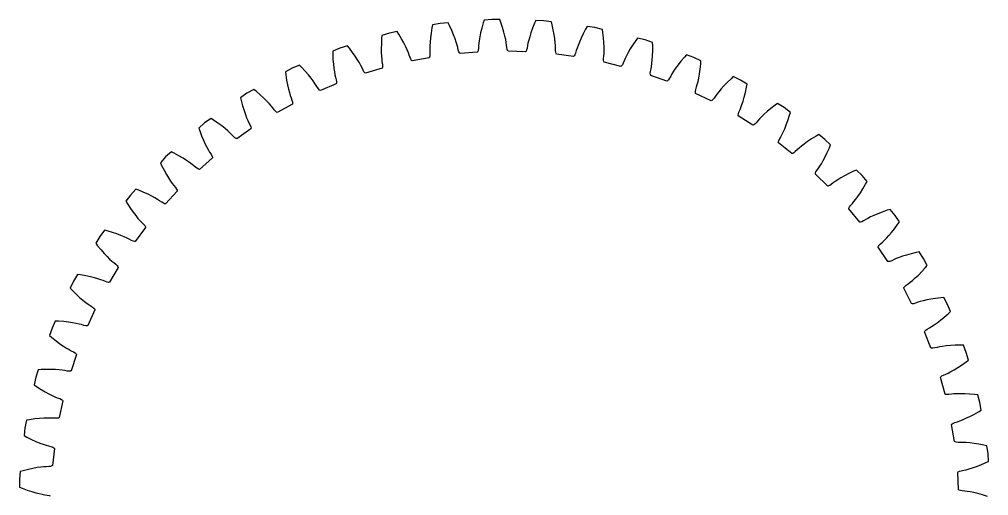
# Model space of a CAD drawing. Extents: x 0 to 155, y 0 to 155.
# Drawn here: x 0 to 154.9, y 79.2 to 155.3 of the extents above; entities that cross this region are included whole.
import ezdxf

# ---------------------------------------------------------------- set-up
doc = ezdxf.new("R2010")
doc.units = 0

msp = doc.modelspace()

# ---------------------------------------------------------------- linework, layer by layer
for p, q in [((74.24, 155.18), (74.09, 154.72)), ((75.49, 155.28), (74.24, 155.18)), ((76.74, 155.25), (75.49, 155.28)), ((76.91, 154.79), (76.74, 155.25)), ((82.5, 155.09), (82.31, 154.65)), ((83.75, 155.06), (82.5, 155.09)), ((85, 154.89), (83.75, 155.06)), ((85.12, 154.42), (85, 154.89)), ((60.36, 153.32), (59.12, 153.09)), ((60.62, 152.91), (60.36, 153.32)), ((65.92, 153.91), (65.78, 153.07)), ((66.02, 154.39), (65.92, 153.91)), ((67.25, 154.62), (66.02, 154.39)), ((68.5, 154.72), (67.25, 154.62)), ((68.72, 154.29), (68.5, 154.72)), ((69.07, 153.51), (68.72, 154.29)), ((69.37, 152.81), (69.07, 153.51)), ((73.86, 153.9), (73.69, 153.15)), ((74.09, 154.72), (73.86, 153.9)), ((77.19, 153.98), (76.91, 154.79)), ((77.4, 153.25), (77.19, 153.98)), ((81.99, 153.86), (81.73, 153.14)), ((82.31, 154.65), (81.99, 153.86)), ((85.3, 153.59), (85.12, 154.42)), ((85.44, 152.84), (85.3, 153.59)), ((90.46, 153.71), (90.07, 152.95)), ((90.71, 154.13), (90.46, 153.71)), ((91.95, 153.96), (90.71, 154.13)), ((93.17, 153.67), (91.95, 153.96)), ((93.24, 153.18), (93.17, 153.67)), ((57.88, 152.24), (57.83, 151.39)), ((57.93, 152.73), (57.88, 152.24)), ((59.12, 153.09), (57.93, 152.73)), ((61.06, 152.18), (60.62, 152.91)), ((61.42, 151.51), (61.06, 152.18)), ((65.68, 152.32), (65.62, 151.65)), ((65.78, 153.07), (65.68, 152.32)), ((69.6, 152.18), (69.37, 152.81)), ((69.79, 151.63), (69.6, 152.18)), ((73.46, 151.93), (73.39, 151.45)), ((73.55, 152.5), (73.46, 151.93)), ((73.69, 153.15), (73.55, 152.5)), ((77.57, 152.61), (77.4, 153.25)), ((77.7, 152.04), (77.57, 152.61)), ((77.79, 151.56), (77.7, 152.04)), ((81.38, 151.94), (81.26, 151.47)), ((81.53, 152.5), (81.38, 151.94)), ((81.73, 153.14), (81.53, 152.5)), ((85.54, 152.18), (85.44, 152.84)), ((85.61, 151.6), (85.54, 152.18)), ((89.74, 152.27), (89.47, 151.65)), ((90.07, 152.95), (89.74, 152.27)), ((93.33, 152.34), (93.24, 153.18)), ((93.39, 151.58), (93.33, 152.34)), ((98.48, 151.9), (98, 151.2)), ((98.76, 152.3), (98.48, 151.9)), ((99.98, 152), (98.76, 152.3)), ((101.16, 151.58), (99.98, 152)), ((51.21, 150.7), (50.06, 150.21)), ((50.06, 150.21), (50.06, 149.73)), ((52.41, 151.06), (51.21, 150.7)), ((52.72, 150.69), (52.41, 151.06)), ((53.23, 150), (52.72, 150.69)), ((57.83, 151.39), (57.81, 150.63)), ((57.81, 150.63), (57.82, 149.96)), ((61.73, 150.91), (61.42, 151.51)), ((61.97, 150.39), (61.73, 150.91)), ((62.16, 149.94), (61.97, 150.39)), ((65.58, 151.07), (65.57, 150.59)), ((65.57, 150.59), (65.58, 150.19)), ((65.62, 151.65), (65.58, 151.07)), ((69.93, 151.17), (69.79, 151.63)), ((70.03, 150.79), (69.93, 151.17)), ((70.12, 150.39), (70.03, 150.79)), ((70.21, 150.1), (70.12, 150.39)), ((73.29, 150.35), (73.22, 150.15)), ((73.33, 150.65), (73.29, 150.35)), ((73.36, 151.05), (73.33, 150.65)), ((73.39, 151.45), (73.36, 151.05)), ((77.84, 151.17), (77.79, 151.56)), ((77.89, 150.77), (77.84, 151.17)), ((77.95, 150.47), (77.89, 150.77)), ((78.03, 150.28), (77.95, 150.47)), ((78.11, 150.18), (78.03, 150.28)), ((81.04, 150.39), (80.96, 150.2)), ((81.12, 150.68), (81.04, 150.39)), ((81.18, 151.08), (81.12, 150.68)), ((81.26, 151.47), (81.18, 151.08)), ((85.64, 151.12), (85.61, 151.6)), ((85.66, 150.73), (85.64, 151.12)), ((85.66, 150.32), (85.66, 150.73)), ((85.69, 150.02), (85.66, 150.32)), ((88.97, 150.28), (88.86, 149.89)), ((89.09, 150.66), (88.97, 150.28)), ((89.25, 151.12), (89.09, 150.66)), ((89.47, 151.65), (89.25, 151.12)), ((93.42, 150.91), (93.39, 151.58)), ((93.41, 149.84), (93.42, 150.33)), ((93.42, 150.33), (93.42, 150.91)), ((97.6, 150.55), (97.27, 149.97)), ((98, 151.2), (97.6, 150.55)), ((101.18, 151.09), (101.16, 151.58)), ((101.16, 149.48), (101.18, 150.24)), ((101.18, 150.24), (101.18, 151.09)), ((50.06, 149.73), (50.1, 148.88)), ((50.1, 148.88), (50.16, 148.12)), ((53.66, 149.38), (53.23, 150)), ((54.03, 148.82), (53.66, 149.38)), ((54.32, 148.32), (54.03, 148.82)), ((57.82, 149.96), (57.85, 149.38)), ((57.85, 149.38), (57.89, 148.9)), ((57.89, 148.9), (57.93, 148.51)), ((62.29, 149.57), (62.16, 149.94)), ((62.43, 149.19), (62.29, 149.57)), ((62.54, 148.91), (62.43, 149.19)), ((62.66, 148.73), (62.54, 148.91)), ((62.77, 148.65), (62.66, 148.73)), ((65.47, 149.16), (62.77, 148.65)), ((65.54, 149.28), (65.47, 149.16)), ((65.59, 149.48), (65.54, 149.28)), ((65.58, 150.19), (65.6, 149.78)), ((65.6, 149.78), (65.59, 149.48)), ((70.3, 149.91), (70.21, 150.1)), ((70.4, 149.82), (70.3, 149.91)), ((73.14, 150.04), (70.4, 149.82)), ((73.22, 150.15), (73.14, 150.04)), ((80.86, 150.1), (78.11, 150.18)), ((80.96, 150.2), (80.86, 150.1)), ((85.74, 149.81), (85.69, 150.02)), ((85.82, 149.71), (85.74, 149.81)), ((88.55, 149.34), (85.82, 149.71)), ((88.65, 149.43), (88.55, 149.34)), ((88.76, 149.61), (88.65, 149.43)), ((88.86, 149.89), (88.76, 149.61)), ((93.34, 149.04), (93.38, 149.45)), ((93.34, 148.74), (93.34, 149.04)), ((93.37, 148.54), (93.34, 148.74)), ((93.38, 149.45), (93.41, 149.84)), ((96.63, 148.66), (96.48, 148.28)), ((96.79, 149.02), (96.63, 148.66)), ((97, 149.46), (96.79, 149.02)), ((97.27, 149.97), (97, 149.46)), ((101.06, 148.23), (101.12, 148.81)), ((101.12, 148.81), (101.16, 149.48)), ((106.25, 149.26), (105.7, 148.61)), ((106.58, 149.62), (106.25, 149.26)), ((107.76, 149.2), (106.58, 149.62)), ((108.88, 148.65), (107.76, 149.2)), ((43.59, 147.49), (42.5, 146.88)), ((44.75, 147.97), (43.59, 147.49)), ((45.09, 147.63), (44.75, 147.97)), ((45.67, 147.01), (45.09, 147.63)), ((50.16, 148.12), (50.24, 147.45)), ((50.24, 147.45), (50.33, 146.88)), ((54.56, 147.89), (54.32, 148.32)), ((54.74, 147.54), (54.56, 147.89)), ((54.91, 147.17), (54.74, 147.54)), ((55.05, 146.91), (54.91, 147.17)), ((57.94, 147.47), (55.3, 146.68)), ((57.93, 148.51), (58, 148.1)), ((58, 147.59), (57.94, 147.47)), ((58, 148.1), (58.02, 147.8)), ((58.02, 147.8), (58, 147.59)), ((93.43, 148.42), (93.37, 148.54)), ((96.11, 147.77), (93.43, 148.42)), ((96.22, 147.84), (96.11, 147.77)), ((96.34, 148.01), (96.22, 147.84)), ((96.48, 148.28), (96.34, 148.01)), ((100.84, 146.96), (100.93, 147.36)), ((100.93, 147.36), (100.99, 147.75)), ((100.99, 147.75), (101.06, 148.23)), ((104.84, 147.46), (104.52, 146.98)), ((105.24, 148.01), (104.84, 147.46)), ((105.7, 148.61), (105.24, 148.01)), ((108.66, 146.56), (108.77, 147.31)), ((108.77, 147.31), (108.85, 148.16)), ((108.85, 148.16), (108.88, 148.65)), ((42.5, 146.88), (42.55, 146.4)), ((42.55, 146.4), (42.69, 145.55)), ((46.17, 146.43), (45.67, 147.01)), ((46.6, 145.91), (46.17, 146.43)), ((46.94, 145.45), (46.6, 145.91)), ((50.33, 146.88), (50.42, 146.4)), ((50.42, 146.4), (50.51, 146.02)), ((50.51, 146.02), (50.62, 145.62)), ((50.62, 145.62), (50.67, 145.33)), ((55.19, 146.75), (55.05, 146.91)), ((55.3, 146.68), (55.19, 146.75)), ((100.8, 146.66), (100.84, 146.96)), ((100.81, 146.45), (100.8, 146.66)), ((100.87, 146.33), (100.81, 146.45)), ((103.45, 145.4), (100.87, 146.33)), ((103.72, 145.61), (103.57, 145.46)), ((103.88, 145.87), (103.72, 145.61)), ((104.07, 146.23), (103.88, 145.87)), ((104.26, 146.57), (104.07, 146.23)), ((104.52, 146.98), (104.26, 146.57)), ((108.43, 145.33), (108.55, 145.9)), ((108.55, 145.9), (108.66, 146.56)), ((113.7, 145.8), (113.09, 145.21)), ((114.06, 146.13), (113.7, 145.8)), ((115.19, 145.58), (114.06, 146.13)), ((116.25, 144.92), (115.19, 145.58)), ((37.46, 144.09), (36.36, 143.48)), ((37.84, 143.78), (37.46, 144.09)), ((42.69, 145.55), (42.83, 144.81)), ((42.83, 144.81), (42.98, 144.15)), ((42.98, 144.15), (43.13, 143.6)), ((47.22, 145.05), (46.94, 145.45)), ((47.43, 144.72), (47.22, 145.05)), ((47.64, 144.37), (47.43, 144.72)), ((47.82, 144.13), (47.64, 144.37)), ((47.97, 143.98), (47.82, 144.13)), ((50.63, 144.99), (48.09, 143.92)), ((50.67, 145.12), (50.63, 144.99)), ((50.67, 145.33), (50.67, 145.12)), ((103.57, 145.46), (103.45, 145.4)), ((108.01, 143.8), (108.08, 144.09)), ((108.08, 144.09), (108.2, 144.48)), ((108.2, 144.48), (108.31, 144.86)), ((108.31, 144.86), (108.43, 145.33)), ((112.11, 144.17), (111.74, 143.72)), ((112.56, 144.67), (112.11, 144.17)), ((113.09, 145.21), (112.56, 144.67)), ((116, 143.6), (116.17, 144.44)), ((116.17, 144.44), (116.25, 144.92)), ((36.36, 143.48), (35.34, 142.76)), ((35.34, 142.76), (35.44, 142.29)), ((38.48, 143.23), (37.84, 143.78)), ((39.04, 142.71), (38.48, 143.23)), ((39.51, 142.23), (39.04, 142.71)), ((43.13, 143.6), (43.27, 143.13)), ((43.27, 143.13), (43.4, 142.76)), ((43.4, 142.76), (43.54, 142.38)), ((48.09, 143.92), (47.97, 143.98)), ((108, 143.59), (108.01, 143.8)), ((108.04, 143.46), (108, 143.59)), ((110.51, 142.26), (108.04, 143.46)), ((110.98, 142.68), (110.79, 142.45)), ((111.21, 143.02), (110.98, 142.68)), ((111.44, 143.34), (111.21, 143.02)), ((111.74, 143.72), (111.44, 143.34)), ((115.63, 142.22), (115.81, 142.86)), ((115.81, 142.86), (116, 143.6)), ((35.44, 142.29), (35.66, 141.46)), ((35.66, 141.46), (35.89, 140.73)), ((39.91, 141.81), (39.51, 142.23)), ((40.23, 141.45), (39.91, 141.81)), ((40.48, 141.14), (40.23, 141.45)), ((40.72, 140.81), (40.48, 141.14)), ((43.62, 141.75), (41.21, 140.42)), ((43.54, 142.38), (43.63, 142.09)), ((43.65, 141.88), (43.62, 141.75)), ((43.63, 142.09), (43.65, 141.88)), ((110.63, 142.31), (110.51, 142.26)), ((110.79, 142.45), (110.63, 142.31)), ((115.14, 140.85), (115.28, 141.21)), ((115.28, 141.21), (115.45, 141.67)), ((115.45, 141.67), (115.63, 142.22)), ((120.07, 141.05), (119.48, 140.57)), ((120.74, 141.58), (120.07, 141.05)), ((121.14, 141.86), (120.74, 141.58)), ((122.2, 141.2), (121.14, 141.86)), ((123.19, 140.42), (122.2, 141.2)), ((30.62, 139.45), (29.6, 138.73)), ((31.03, 139.19), (30.62, 139.45)), ((35.89, 140.73), (36.1, 140.1)), ((36.1, 140.1), (36.31, 139.56)), ((36.31, 139.56), (36.5, 139.11)), ((40.92, 140.59), (40.72, 140.81)), ((41.09, 140.46), (40.92, 140.59)), ((41.21, 140.42), (41.09, 140.46)), ((114.84, 139.98), (114.87, 140.19)), ((114.86, 139.85), (114.84, 139.98)), ((117.19, 138.39), (114.86, 139.85)), ((114.87, 140.19), (114.97, 140.47)), ((114.97, 140.47), (115.14, 140.85)), ((118.23, 139.37), (117.97, 139.07)), ((118.57, 139.72), (118.23, 139.37)), ((118.99, 140.12), (118.57, 139.72)), ((119.48, 140.57), (118.99, 140.12)), ((122.79, 139.14), (123.05, 139.95)), ((123.05, 139.95), (123.19, 140.42)), ((29.6, 138.73), (28.65, 137.9)), ((28.65, 137.9), (28.81, 137.45)), ((31.73, 138.7), (31.03, 139.19)), ((32.34, 138.24), (31.73, 138.7)), ((32.86, 137.82), (32.34, 138.24)), ((33.3, 137.45), (32.86, 137.82)), ((36.5, 139.11), (36.67, 138.76)), ((36.67, 138.76), (36.86, 138.39)), ((36.86, 138.39), (36.97, 138.12)), ((36.97, 138.12), (37.01, 137.91)), ((37.01, 137.91), (37, 137.78)), ((117.32, 138.43), (117.19, 138.39)), ((117.49, 138.55), (117.32, 138.43)), ((117.7, 138.76), (117.49, 138.55)), ((117.97, 139.07), (117.7, 138.76)), ((122.28, 137.81), (122.53, 138.43)), ((122.53, 138.43), (122.79, 139.14)), ((28.81, 137.45), (29.12, 136.65)), ((29.12, 136.65), (29.42, 135.95)), ((33.66, 137.12), (33.3, 137.45)), ((33.94, 136.84), (33.66, 137.12)), ((34.21, 136.54), (33.94, 136.84)), ((34.44, 136.34), (34.21, 136.54)), ((34.62, 136.22), (34.44, 136.34)), ((37, 137.78), (34.75, 136.2)), ((121.44, 136.14), (121.64, 136.49)), ((121.64, 136.49), (121.83, 136.84)), ((121.83, 136.84), (122.04, 137.28)), ((122.04, 137.28), (122.28, 137.81)), ((127.29, 136.62), (126.57, 136.18)), ((127.72, 136.86), (127.29, 136.62)), ((128.7, 136.09), (127.72, 136.86)), ((29.42, 135.95), (29.7, 135.34)), ((29.7, 135.34), (29.96, 134.83)), ((29.96, 134.83), (30.2, 134.4)), ((34.75, 136.2), (34.62, 136.22)), ((121.25, 135.67), (121.31, 135.87)), ((121.26, 135.53), (121.25, 135.67)), ((123.43, 133.83), (121.26, 135.53)), ((121.31, 135.87), (121.44, 136.14)), ((124.94, 135.01), (124.56, 134.69)), ((125.39, 135.36), (124.94, 135.01)), ((125.94, 135.75), (125.39, 135.36)), ((126.57, 136.18), (125.94, 135.75)), ((129.6, 135.22), (128.7, 136.09)), ((129.07, 133.99), (129.42, 134.77)), ((129.42, 134.77), (129.6, 135.22)), ((23.37, 133.29), (22.52, 132.36)), ((24.32, 134.11), (23.37, 133.29)), ((24.75, 133.89), (24.32, 134.11)), ((25.5, 133.48), (24.75, 133.89)), ((26.16, 133.1), (25.5, 133.48)), ((30.2, 134.4), (30.4, 134.06)), ((30.4, 134.06), (30.63, 133.72)), ((30.63, 133.72), (30.77, 133.46)), ((30.77, 133.46), (30.84, 133.26)), ((30.84, 133.26), (30.83, 133.13)), ((123.56, 133.86), (123.43, 133.83)), ((123.74, 133.96), (123.56, 133.86)), ((123.97, 134.15), (123.74, 133.96)), ((124.27, 134.43), (123.97, 134.15)), ((124.56, 134.69), (124.27, 134.43)), ((128.42, 132.71), (128.73, 133.3)), ((128.73, 133.3), (129.07, 133.99)), ((22.52, 132.36), (22.73, 131.92)), ((22.73, 131.92), (23.12, 131.17)), ((26.72, 132.73), (26.16, 133.1)), ((27.19, 132.4), (26.72, 132.73)), ((27.58, 132.11), (27.19, 132.4)), ((27.89, 131.87), (27.58, 132.11)), ((28.2, 131.6), (27.89, 131.87)), ((30.83, 133.13), (28.76, 131.31)), ((127.65, 131.48), (127.87, 131.8)), ((127.87, 131.8), (128.13, 132.21)), ((128.13, 132.21), (128.42, 132.71)), ((23.12, 131.17), (23.49, 130.5)), ((23.49, 130.5), (23.84, 129.93)), ((28.44, 131.42), (28.2, 131.6)), ((28.63, 131.33), (28.44, 131.42)), ((28.76, 131.31), (28.63, 131.33)), ((127.17, 130.69), (127.25, 130.89)), ((127.17, 130.56), (127.17, 130.69)), ((129.14, 128.64), (127.17, 130.56)), ((127.25, 130.89), (127.41, 131.15)), ((127.41, 131.15), (127.65, 131.48)), ((131.84, 130.28), (131.26, 129.95)), ((132.51, 130.63), (131.84, 130.28)), ((133.28, 131), (132.51, 130.63)), ((133.73, 131.2), (133.28, 131)), ((134.63, 130.32), (133.73, 131.2)), ((135.43, 129.36), (134.63, 130.32)), ((23.84, 129.93), (24.15, 129.44)), ((24.15, 129.44), (24.43, 129.05)), ((24.43, 129.05), (24.67, 128.73)), ((24.67, 128.73), (24.93, 128.42)), ((129.27, 128.65), (129.14, 128.64)), ((129.47, 128.73), (129.27, 128.65)), ((129.72, 128.89), (129.47, 128.73)), ((130.04, 129.14), (129.72, 128.89)), ((130.36, 129.38), (130.04, 129.14)), ((130.76, 129.65), (130.36, 129.38)), ((131.26, 129.95), (130.76, 129.65)), ((134.77, 128.19), (135.2, 128.93)), ((135.2, 128.93), (135.43, 129.36)), ((17.77, 127.21), (17.02, 126.21)), ((18.62, 128.13), (17.77, 127.21)), ((19.07, 127.96), (18.62, 128.13)), ((19.86, 127.63), (19.07, 127.96)), ((20.55, 127.32), (19.86, 127.63)), ((21.15, 127.02), (20.55, 127.32)), ((21.66, 126.74), (21.15, 127.02)), ((25.2, 127.85), (23.34, 125.82)), ((24.93, 128.42), (25.1, 128.17)), ((25.1, 128.17), (25.19, 127.98)), ((25.19, 127.98), (25.2, 127.85)), ((133.64, 126.53), (133.98, 126.99)), ((133.98, 126.99), (134.36, 127.55)), ((134.36, 127.55), (134.77, 128.19)), ((17.02, 126.21), (17.27, 125.79)), ((17.27, 125.79), (17.74, 125.08)), ((22.08, 126.49), (21.66, 126.74)), ((22.41, 126.28), (22.08, 126.49)), ((22.74, 126.05), (22.41, 126.28)), ((23, 125.9), (22.74, 126.05)), ((23.2, 125.82), (23, 125.9)), ((23.34, 125.82), (23.2, 125.82)), ((132.63, 125.31), (132.81, 125.54)), ((132.81, 125.54), (133.09, 125.85)), ((133.09, 125.85), (133.34, 126.15)), ((133.34, 126.15), (133.64, 126.53)), ((17.74, 125.08), (18.18, 124.45)), ((18.18, 124.45), (18.58, 123.92)), ((18.58, 123.92), (18.95, 123.47)), ((132.51, 124.99), (132.53, 125.12)), ((134.27, 122.87), (132.51, 124.99)), ((132.53, 125.12), (132.63, 125.31)), ((136.51, 123.95), (135.99, 123.7)), ((137.13, 124.21), (136.51, 123.95)), ((137.83, 124.49), (137.13, 124.21)), ((138.64, 124.78), (137.83, 124.49)), ((139.1, 124.92), (138.64, 124.78)), ((139.9, 123.96), (139.1, 124.92)), ((140.59, 122.91), (139.9, 123.96)), ((18.95, 123.47), (19.27, 123.11)), ((19.27, 123.11), (19.54, 122.82)), ((19.54, 122.82), (19.83, 122.54)), ((19.83, 122.54), (20.03, 122.31)), ((134.4, 122.86), (134.27, 122.87)), ((134.6, 122.92), (134.4, 122.86)), ((134.87, 123.06), (134.6, 122.92)), ((135.22, 123.27), (134.87, 123.06)), ((135.56, 123.47), (135.22, 123.27)), ((135.99, 123.7), (135.56, 123.47)), ((139.82, 121.82), (140.32, 122.51)), ((140.32, 122.51), (140.59, 122.91)), ((13.58, 121.58), (12.84, 120.57)), ((14.05, 121.46), (13.58, 121.58)), ((14.87, 121.22), (14.05, 121.46)), ((15.59, 120.98), (14.87, 121.22)), ((16.22, 120.74), (15.59, 120.98)), ((20.16, 122), (18.52, 119.79)), ((20.03, 122.31), (20.14, 122.13)), ((20.14, 122.13), (20.16, 122)), ((138.91, 120.72), (139.34, 121.23)), ((139.34, 121.23), (139.82, 121.82)), ((12.84, 120.57), (12.2, 119.5)), ((12.2, 119.5), (12.49, 119.11)), ((16.76, 120.52), (16.22, 120.74)), ((17.2, 120.32), (16.76, 120.52)), ((17.55, 120.14), (17.2, 120.32)), ((17.91, 119.95), (17.55, 120.14)), ((18.18, 119.82), (17.91, 119.95)), ((18.39, 119.77), (18.18, 119.82)), ((18.52, 119.79), (18.39, 119.77)), ((137.38, 119.18), (137.59, 119.4)), ((137.59, 119.4), (137.89, 119.67)), ((137.89, 119.67), (138.18, 119.94)), ((138.18, 119.94), (138.52, 120.29)), ((138.52, 120.29), (138.91, 120.72)), ((12.49, 119.11), (13.04, 118.45)), ((13.04, 118.45), (13.54, 117.88)), ((13.54, 117.88), (14, 117.39)), ((137.23, 118.88), (137.26, 119.01)), ((138.75, 116.59), (137.23, 118.88)), ((137.26, 119.01), (137.38, 119.18)), ((142.47, 117.82), (141.74, 117.62)), ((143.3, 118.02), (142.47, 117.82)), ((143.78, 118.11), (143.3, 118.02)), ((144.47, 117.07), (143.78, 118.11)), ((14, 117.39), (14.41, 116.98)), ((14.41, 116.98), (14.77, 116.66)), ((14.77, 116.66), (15.07, 116.4)), ((15.07, 116.4), (15.39, 116.15)), ((15.39, 116.15), (15.61, 115.94)), ((138.89, 116.56), (138.75, 116.59)), ((139.09, 116.6), (138.89, 116.56)), ((139.37, 116.71), (139.09, 116.6)), ((139.74, 116.89), (139.37, 116.71)), ((140.1, 117.04), (139.74, 116.89)), ((140.56, 117.22), (140.1, 117.04)), ((141.1, 117.42), (140.56, 117.22)), ((141.74, 117.62), (141.1, 117.42)), ((145.05, 115.96), (144.47, 117.07)), ((15.77, 115.64), (14.38, 113.27)), ((15.61, 115.94), (15.73, 115.77)), ((15.73, 115.77), (15.77, 115.64)), ((143.63, 114.41), (144.16, 114.96)), ((144.16, 114.96), (144.74, 115.59)), ((144.74, 115.59), (145.05, 115.96)), ((8.64, 113.45), (8.12, 112.31)), ((9.28, 114.53), (8.64, 113.45)), ((9.76, 114.46), (9.28, 114.53)), ((10.6, 114.31), (9.76, 114.46)), ((11.34, 114.14), (10.6, 114.31)), ((11.99, 113.98), (11.34, 114.14)), ((12.54, 113.81), (11.99, 113.98)), ((13, 113.66), (12.54, 113.81)), ((13.37, 113.52), (13, 113.66)), ((13.75, 113.37), (13.37, 113.52)), ((14.04, 113.27), (13.75, 113.37)), ((14.25, 113.25), (14.04, 113.27)), ((14.38, 113.27), (14.25, 113.25)), ((142.02, 113.02), (142.33, 113.26)), ((142.33, 113.26), (142.71, 113.57)), ((142.71, 113.57), (143.14, 113.95)), ((143.14, 113.95), (143.63, 114.41)), ((8.12, 112.31), (8.46, 111.96)), ((8.46, 111.96), (9.06, 111.36)), ((141.28, 112.3), (141.32, 112.43)), ((142.55, 109.86), (141.28, 112.3)), ((141.32, 112.43), (141.46, 112.59)), ((141.46, 112.59), (141.69, 112.78)), ((141.69, 112.78), (142.02, 113.02)), ((9.06, 111.36), (9.62, 110.84)), ((9.62, 110.84), (10.13, 110.41)), ((10.13, 110.41), (10.59, 110.05)), ((10.59, 110.05), (10.98, 109.76)), ((143.56, 110.06), (143.18, 109.92)), ((143.94, 110.17), (143.56, 110.06)), ((144.41, 110.3), (143.94, 110.17)), ((144.97, 110.44), (144.41, 110.3)), ((145.62, 110.57), (144.97, 110.44)), ((146.38, 110.69), (145.62, 110.57)), ((147.22, 110.8), (146.38, 110.69)), ((147.71, 110.85), (147.22, 110.8)), ((148.28, 109.73), (147.71, 110.85)), ((12.08, 108.86), (10.95, 106.36)), ((10.98, 109.76), (11.3, 109.54)), ((11.3, 109.54), (11.65, 109.32)), ((11.65, 109.32), (11.89, 109.14)), ((11.89, 109.14), (12.03, 108.98)), ((12.03, 108.98), (12.08, 108.86)), ((142.68, 109.82), (142.55, 109.86)), ((142.89, 109.84), (142.68, 109.82)), ((143.18, 109.92), (142.89, 109.84)), ((148.74, 108.57), (148.28, 109.73)), ((148.39, 108.23), (148.74, 108.57)), ((5.74, 107.06), (5.22, 105.92)), ((6.23, 107.05), (5.74, 107.06)), ((7.08, 106.98), (6.23, 107.05)), ((7.83, 106.9), (7.08, 106.98)), ((8.5, 106.8), (7.83, 106.9)), ((146.63, 106.77), (147.16, 107.18)), ((147.16, 107.18), (147.75, 107.67)), ((147.75, 107.67), (148.39, 108.23)), ((5.22, 105.92), (4.83, 104.73)), ((9.07, 106.7), (8.5, 106.8)), ((9.54, 106.59), (9.07, 106.7)), ((9.92, 106.5), (9.54, 106.59)), ((10.31, 106.38), (9.92, 106.5)), ((10.61, 106.32), (10.31, 106.38)), ((10.82, 106.31), (10.61, 106.32)), ((10.95, 106.36), (10.82, 106.31)), ((144.6, 105.33), (144.66, 105.45)), ((145.6, 102.77), (144.6, 105.33)), ((144.66, 105.45), (144.81, 105.6)), ((144.81, 105.6), (145.06, 105.77)), ((145.06, 105.77), (145.42, 105.97)), ((145.42, 105.97), (145.75, 106.17)), ((145.75, 106.17), (146.16, 106.44)), ((146.16, 106.44), (146.63, 106.77)), ((4.83, 104.73), (5.2, 104.42)), ((5.2, 104.42), (5.87, 103.89)), ((5.87, 103.89), (6.48, 103.44)), ((6.48, 103.44), (7.03, 103.06)), ((7.03, 103.06), (7.52, 102.75)), ((7.52, 102.75), (7.94, 102.5)), ((7.94, 102.5), (8.29, 102.31)), ((8.29, 102.31), (8.65, 102.13)), ((145.73, 102.72), (145.6, 102.77)), ((145.94, 102.72), (145.73, 102.72)), ((146.24, 102.76), (145.94, 102.72)), ((146.63, 102.86), (146.24, 102.76)), ((147.02, 102.93), (146.63, 102.86)), ((147.5, 103.01), (147.02, 102.93)), ((148.07, 103.09), (147.5, 103.01)), ((148.74, 103.15), (148.07, 103.09)), ((149.5, 103.19), (148.74, 103.15)), ((150.35, 103.21), (149.5, 103.19)), ((150.84, 103.2), (150.35, 103.21)), ((151.29, 102.03), (150.84, 103.2)), ((9.13, 101.72), (8.27, 99.11)), ((8.65, 102.13), (8.91, 101.98)), ((8.91, 101.98), (9.07, 101.84)), ((9.07, 101.84), (9.13, 101.72)), ((151.24, 100.53), (151.62, 100.82)), ((151.62, 100.82), (151.29, 102.03)), ((3.02, 99.26), (2.63, 98.07)), ((3.5, 99.3), (3.02, 99.26)), ((4.36, 99.32), (3.5, 99.3)), ((5.12, 99.32), (4.36, 99.32)), ((5.79, 99.3), (5.12, 99.32)), ((6.37, 99.25), (5.79, 99.3)), ((6.85, 99.2), (6.37, 99.25)), ((7.24, 99.14), (6.85, 99.2)), ((7.64, 99.07), (7.24, 99.14)), ((8.27, 99.11), (8.15, 99.06)), ((148.83, 98.98), (149.34, 99.27)), ((149.34, 99.27), (149.91, 99.62)), ((149.91, 99.62), (150.54, 100.03)), ((150.54, 100.03), (151.24, 100.53)), ((2.63, 98.07), (2.36, 96.85)), ((7.94, 99.04), (7.64, 99.07)), ((8.15, 99.06), (7.94, 99.04)), ((147.17, 98.05), (147.24, 98.16)), ((147.89, 95.39), (147.17, 98.05)), ((147.24, 98.16), (147.4, 98.29)), ((147.4, 98.29), (147.67, 98.43)), ((147.67, 98.43), (148.04, 98.59)), ((148.04, 98.59), (148.4, 98.76)), ((148.4, 98.76), (148.83, 98.98)), ((2.36, 96.85), (2.76, 96.58)), ((2.76, 96.58), (3.48, 96.12)), ((3.48, 96.12), (4.14, 95.73)), ((4.14, 95.73), (4.73, 95.42)), ((4.73, 95.42), (5.25, 95.16)), ((5.25, 95.16), (5.69, 94.96)), ((5.69, 94.96), (6.06, 94.81)), ((6.06, 94.81), (6.44, 94.67)), ((6.44, 94.67), (6.71, 94.55)), ((6.71, 94.55), (6.89, 94.42)), ((148.01, 95.33), (147.89, 95.39)), ((148.22, 95.31), (148.01, 95.33)), ((148.52, 95.32), (148.22, 95.31)), ((148.92, 95.37), (148.52, 95.32)), ((149.31, 95.41), (148.92, 95.37)), ((149.8, 95.43), (149.31, 95.41)), ((150.38, 95.45), (149.8, 95.43)), ((151.05, 95.44), (150.38, 95.45)), ((151.81, 95.4), (151.05, 95.44)), ((152.66, 95.33), (151.81, 95.4)), ((153.14, 95.27), (152.66, 95.33)), ((153.47, 94.06), (153.14, 95.27)), ((6.96, 94.32), (6.38, 91.63)), ((6.89, 94.42), (6.96, 94.32)), ((153.67, 92.82), (153.47, 94.06)), ((2.47, 91.42), (1.62, 91.3)), ((3.23, 91.5), (2.47, 91.42)), ((3.89, 91.55), (3.23, 91.5)), ((4.47, 91.56), (3.89, 91.55)), ((4.96, 91.56), (4.47, 91.56)), ((5.35, 91.55), (4.96, 91.56)), ((5.76, 91.52), (5.35, 91.55)), ((6.06, 91.52), (5.76, 91.52)), ((6.27, 91.56), (6.06, 91.52)), ((6.38, 91.63), (6.27, 91.56)), ((150.7, 91.29), (151.23, 91.52)), ((151.23, 91.52), (151.83, 91.8)), ((151.83, 91.8), (152.51, 92.15)), ((152.51, 92.15), (153.25, 92.57)), ((153.25, 92.57), (153.67, 92.82)), ((0.88, 89.99), (0.75, 88.75)), ((1.14, 91.22), (0.88, 89.99)), ((1.62, 91.3), (1.14, 91.22)), ((148.94, 90.53), (149.02, 90.64)), ((149.38, 87.82), (148.94, 90.53)), ((149.02, 90.64), (149.2, 90.75)), ((149.2, 90.75), (149.48, 90.86)), ((149.48, 90.86), (149.87, 90.98)), ((149.87, 90.98), (150.24, 91.11)), ((150.24, 91.11), (150.7, 91.29)), ((0.75, 88.75), (1.17, 88.52)), ((1.17, 88.52), (1.94, 88.14)), ((1.94, 88.14), (2.63, 87.83)), ((2.63, 87.83), (3.25, 87.57)), ((3.25, 87.57), (3.8, 87.38)), ((3.8, 87.38), (4.26, 87.22)), ((4.26, 87.22), (4.64, 87.11)), ((4.64, 87.11), (5.03, 87.02)), ((5.03, 87.02), (5.32, 86.92)), ((5.32, 86.92), (5.5, 86.82)), ((5.5, 86.82), (5.59, 86.72)), ((149.49, 87.74), (149.38, 87.82)), ((149.69, 87.69), (149.49, 87.74)), ((149.99, 87.68), (149.69, 87.69)), ((150.4, 87.68), (149.99, 87.68)), ((150.8, 87.68), (150.4, 87.68)), ((151.28, 87.65), (150.8, 87.68)), ((151.86, 87.61), (151.28, 87.65)), ((152.52, 87.52), (151.86, 87.61)), ((153.27, 87.41), (152.52, 87.52)), ((154.11, 87.24), (153.27, 87.41)), ((154.59, 87.13), (154.11, 87.24)), ((154.79, 85.9), (154.59, 87.13)), ((5.59, 86.72), (5.3, 83.98)), ((154.85, 84.64), (154.79, 85.9)), ((2.83, 83.64), (2.17, 83.52)), ((3.41, 83.72), (2.83, 83.64)), ((3.89, 83.77), (3.41, 83.72)), ((4.28, 83.79), (3.89, 83.77)), ((4.69, 83.81), (4.28, 83.79)), ((4.99, 83.84), (4.69, 83.81)), ((5.19, 83.9), (4.99, 83.84)), ((5.3, 83.98), (5.19, 83.9)), ((152.28, 83.61), (152.92, 83.83)), ((152.92, 83.83), (153.63, 84.1)), ((153.63, 84.1), (154.41, 84.44)), ((154.41, 84.44), (154.85, 84.64)), ((0.13, 83.02), (0, 81.77)), ((0.6, 83.15), (0.13, 83.02)), ((1.43, 83.36), (0.6, 83.15)), ((2.17, 83.52), (1.43, 83.36)), ((149.91, 82.87), (150, 82.97)), ((150.05, 80.13), (149.91, 82.87)), ((150, 82.97), (150.19, 83.06)), ((150.19, 83.06), (150.48, 83.14)), ((150.48, 83.14), (150.88, 83.22)), ((150.88, 83.22), (151.26, 83.31)), ((151.26, 83.31), (151.73, 83.44)), ((151.73, 83.44), (152.28, 83.61)), ((0, 81.77), (0, 80.52)), ((0, 80.52), (0.45, 80.34)), ((0.45, 80.34), (1.25, 80.04)), ((1.25, 80.04), (1.97, 79.81)), ((1.97, 79.81), (2.62, 79.62)), ((2.62, 79.62), (3.18, 79.48)), ((3.18, 79.48), (3.65, 79.38)), ((3.65, 79.38), (4.04, 79.31)), ((4.04, 79.31), (4.45, 79.25)), ((4.45, 79.25), (4.74, 79.19)), ((4.74, 79.19), (4.94, 79.11)), ((150.16, 80.04), (150.05, 80.13)), ((150.35, 79.97), (150.16, 80.04)), ((150.65, 79.92), (150.35, 79.97)), ((151.06, 79.88), (150.65, 79.92)), ((151.45, 79.84), (151.06, 79.88)), ((151.93, 79.76), (151.45, 79.84)), ((152.5, 79.65), (151.93, 79.76)), ((153.15, 79.5), (152.5, 79.65)), ((153.88, 79.3), (153.15, 79.5)), ((154.7, 79.05), (153.88, 79.3))]:
    msp.add_line(p, q)

doc.saveas('drawing.dxf')
